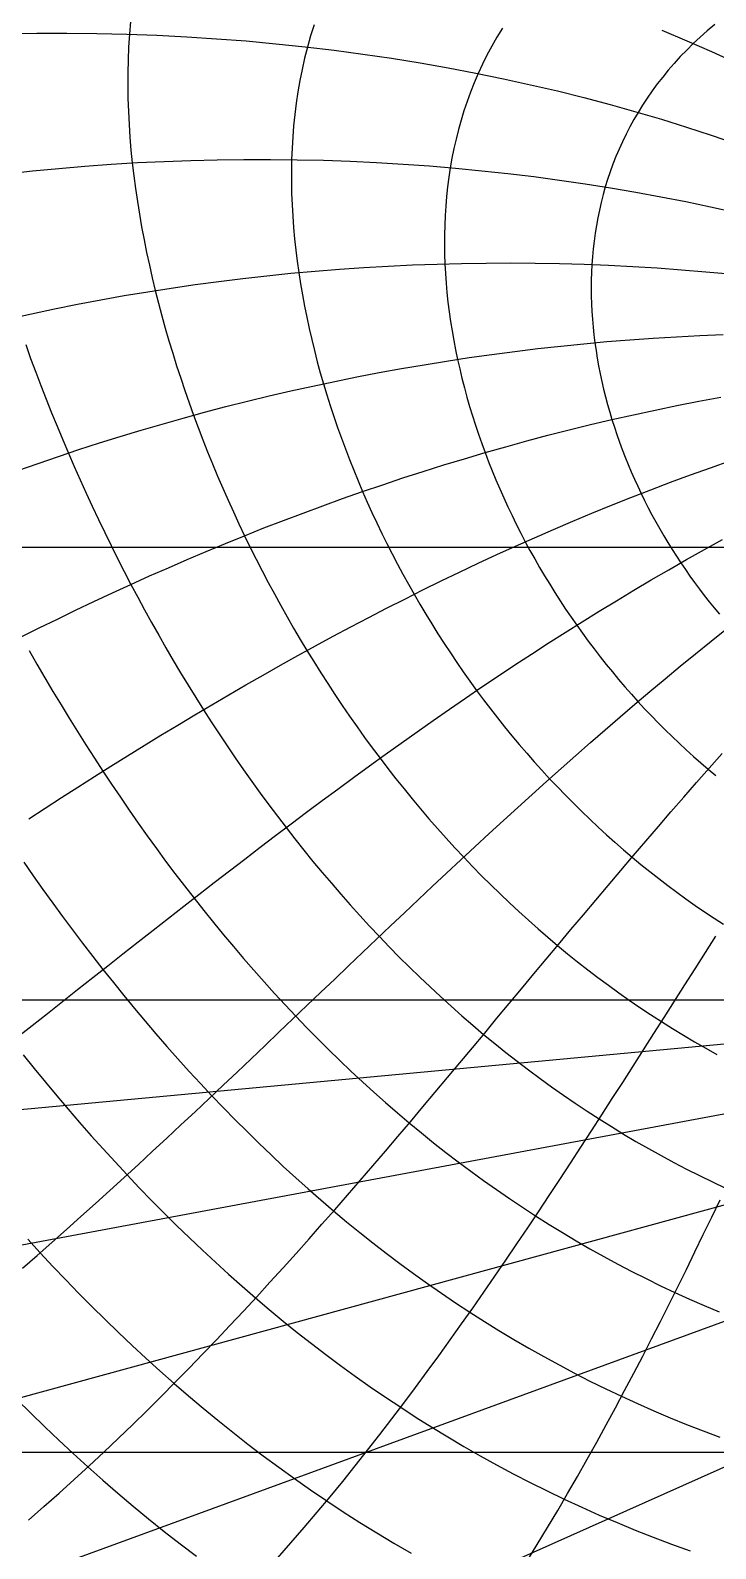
# Model space of a CAD drawing. Header units: millimetres. Extents: x -267 to 267, y -134 to 134.
# Drawn here: x -86.4 to -33.6, y -42.3 to 74.7 of the extents above; entities that cross this region are included whole.
import ezdxf

# ---------------------------------------------------------------- set-up
doc = ezdxf.new("R2010")
doc.units = ezdxf.units.MM
doc.layers.add('ENGRAVE', color=7, linetype='Continuous')

msp = doc.modelspace()

# ---------------------------------------------------------------- linework, layer by layer
at = {"layer": 'ENGRAVE'}
for points in [[(-78.7221, 75.3889), (-78.8093, 74.3978), (-78.8743, 73.406), (-78.918, 72.4138), (-78.9412, 71.4212), (-78.9448, 70.4286), (-78.9295, 69.4359), (-78.896, 68.4435), (-78.845, 67.4515), (-78.777, 66.46), (-78.6927, 65.4692), (-78.5926, 64.4791), (-78.4771, 63.49), (-78.3468, 62.502), (-78.2022, 61.5152), (-78.0436, 60.5298), (-77.8714, 59.5458), (-77.686, 58.5634), (-77.4878, 57.5827), (-77.277, 56.6038), (-77.0541, 55.6269), (-76.8192, 54.6521), (-76.5727, 53.6794), (-76.3148, 52.7089), (-76.0457, 51.7409), (-75.7657, 50.7754), (-75.4749, 49.8125), (-75.1737, 48.8524), (-74.8621, 47.895), (-74.5403, 46.9406), (-74.2086, 45.9893), (-73.867, 45.0411), (-73.5156, 44.0962), (-73.1547, 43.1546), (-72.7844, 42.2165), (-72.4047, 41.282), (-72.0158, 40.3512), (-71.6177, 39.4242), (-71.2107, 38.5011), (-70.7946, 37.582), (-70.3697, 36.667), (-69.9361, 35.7563), (-69.4937, 34.8499), (-69.0426, 33.9479), (-68.583, 33.0506), (-68.1148, 32.1579), (-67.6381, 31.27), (-67.1529, 30.387), (-66.6594, 29.5091), (-66.1575, 28.6362), (-65.6472, 27.7687), (-65.1287, 26.9065), (-64.6019, 26.0498), (-64.0669, 25.1987), (-63.5236, 24.3533), (-62.9721, 23.5138), (-62.4125, 22.6803), (-61.8447, 21.8529), (-61.2688, 21.0317), (-60.6848, 20.2168), (-60.0926, 19.4084), (-59.4923, 18.6067), (-58.884, 17.8117), (-58.2676, 17.0235), (-57.6431, 16.2424), (-57.0106, 15.4684), (-56.3701, 14.7017), (-55.7215, 13.9424), (-55.0649, 13.1906), (-54.4003, 12.4465), (-53.7277, 11.7102), (-53.0472, 10.9819), (-52.3587, 10.2617), (-51.6622, 9.5497), (-50.9578, 8.8461), (-50.2456, 8.151), (-49.5254, 7.4647), (-48.7974, 6.7871), (-48.0615, 6.1185), (-47.3179, 5.459), (-46.5665, 4.8087), (-45.8073, 4.1679), (-45.0405, 3.5366), (-44.266, 2.915), (-43.4838, 2.3032), (-42.6941, 1.7014), (-41.8969, 1.1098), (-41.0923, 0.5285), (-40.2802, -0.0424), (-39.4607, -0.6027), (-38.6341, -1.1523), (-37.8002, -1.691), (-36.9591, -2.2187), (-36.1111, -2.7352), (-35.256, -3.2404), (-34.3941, -3.7341), (-33.5255, -4.2162)], [(-64.5799, 75.1242), (-64.8474, 74.2691), (-65.0899, 73.4113), (-65.3083, 72.5511), (-65.5034, 71.6887), (-65.676, 70.8244), (-65.8268, 69.9584), (-65.9565, 69.0909), (-66.0658, 68.2222), (-66.1553, 67.3524), (-66.2256, 66.4819), (-66.2774, 65.6106), (-66.3112, 64.739), (-66.3274, 63.8671), (-66.3267, 62.9951), (-66.3094, 62.1232), (-66.2761, 61.2516), (-66.2271, 60.3804), (-66.163, 59.5097), (-66.0839, 58.6399), (-65.9904, 57.7709), (-65.8829, 56.903), (-65.7615, 56.0362), (-65.6267, 55.1708), (-65.4787, 54.3069), (-65.3179, 53.4446), (-65.1445, 52.584), (-64.9589, 51.7254), (-64.7611, 50.8687), (-64.5515, 50.0142), (-64.3303, 49.162), (-64.0977, 48.3122), (-63.854, 47.4649), (-63.5992, 46.6202), (-63.3337, 45.7784), (-63.0575, 44.9394), (-62.7709, 44.1035), (-62.474, 43.2707), (-62.1669, 42.4412), (-61.8499, 41.6151), (-61.5229, 40.7925), (-61.1863, 39.9735), (-60.84, 39.1583), (-60.4843, 38.3469), (-60.1192, 37.5395), (-59.7448, 36.7362), (-59.3612, 35.9371), (-58.9686, 35.1423), (-58.567, 34.352), (-58.1565, 33.5663), (-57.7373, 32.7852), (-57.3093, 32.009), (-56.8727, 31.2377), (-56.4275, 30.4714), (-55.9738, 29.7103), (-55.5117, 28.9545), (-55.0413, 28.2041), (-54.5625, 27.4592), (-54.0756, 26.7199), (-53.5804, 25.9864), (-53.0772, 25.2588), (-52.5659, 24.5371), (-52.0466, 23.8216), (-51.5194, 23.1124), (-50.9842, 22.4095), (-50.4413, 21.7131), (-49.8905, 21.0233), (-49.3321, 20.3402), (-48.7659, 19.664), (-48.1921, 18.9948), (-47.6107, 18.3327), (-47.0218, 17.6778), (-46.4254, 17.0303), (-45.8216, 16.3902), (-45.2104, 15.7578), (-44.5918, 15.133), (-43.966, 14.5162), (-43.333, 13.9073), (-42.6928, 13.3065), (-42.0456, 12.7139), (-41.3912, 12.1297), (-40.7299, 11.554), (-40.0617, 10.9868), (-39.3866, 10.4284), (-38.7047, 9.8789), (-38.0161, 9.3383), (-37.3209, 8.8068), (-36.619, 8.2845), (-35.9107, 7.7716), (-35.1959, 7.2682), (-34.4748, 6.7743), (-33.7475, 6.2901), (-33.0139, 5.8158)], [(-33.6973, 75.1555), (-34.267, 74.673), (-34.8168, 74.183), (-35.347, 73.6858), (-35.8575, 73.1817), (-36.3487, 72.6709), (-36.8207, 72.1538), (-37.2737, 71.6305), (-37.708, 71.1013), (-38.1237, 70.5665), (-38.521, 70.0264), (-38.9003, 69.4813), (-39.2617, 68.9312), (-39.6056, 68.3766), (-39.932, 67.8176), (-40.2414, 67.2545), (-40.5338, 66.6874), (-40.8097, 66.1167), (-41.0692, 65.5425), (-41.3126, 64.9651), (-41.5401, 64.3846), (-41.752, 63.8013), (-41.9486, 63.2154), (-42.13, 62.6271), (-42.2965, 62.0365), (-42.4484, 61.4439), (-42.5859, 60.8494), (-42.7093, 60.2533), (-42.8187, 59.6556), (-42.9143, 59.0567), (-42.9965, 58.4566), (-43.0654, 57.8556), (-43.1213, 57.2538), (-43.1643, 56.6513), (-43.1947, 56.0484), (-43.2127, 55.4452), (-43.2184, 54.8418), (-43.2121, 54.2384), (-43.1939, 53.6352), (-43.1641, 53.0323), (-43.1228, 52.4298), (-43.0702, 51.8279), (-43.0064, 51.2268), (-42.9318, 50.6266), (-42.8463, 50.0274), (-42.7502, 49.4293), (-42.6437, 48.8325), (-42.5268, 48.2372), (-42.3998, 47.6434), (-42.2628, 47.0513), (-42.1159, 46.4611), (-41.9593, 45.8728), (-41.7931, 45.2865), (-41.6175, 44.7025), (-41.4325, 44.1207), (-41.2384, 43.5415), (-41.0352, 42.9647), (-40.8231, 42.3907), (-40.6022, 41.8194), (-40.3726, 41.2511), (-40.1345, 40.6858), (-39.8878, 40.1237), (-39.6329, 39.5648), (-39.3697, 39.0093), (-39.0983, 38.4573), (-38.819, 37.9089), (-38.5317, 37.3641), (-38.2366, 36.8232), (-37.9338, 36.2863), (-37.6234, 35.7533), (-37.3054, 35.2245), (-36.98, 34.7), (-36.6474, 34.1798), (-36.3074, 33.664), (-35.9604, 33.1529), (-35.6063, 32.6463), (-35.2452, 32.1446), (-34.8773, 31.6477), (-34.5026, 31.1558), (-34.1212, 30.6689), (-33.7332, 30.1872), (-33.3387, 29.7107)], [(-88.2671, 74.436), (-85.9508, 74.4745), (-83.633, 74.482), (-81.3157, 74.4584), (-79.001, 74.4037), (-76.6909, 74.3181), (-74.3873, 74.2017), (-72.0922, 74.0547), (-69.8075, 73.8772), (-67.535, 73.6697), (-65.2765, 73.4323), (-63.0336, 73.1655), (-60.8079, 72.8697), (-58.6009, 72.5453), (-56.4139, 72.1927), (-54.2483, 71.8125), (-52.1051, 71.4052), (-49.9855, 70.9713), (-47.8904, 70.5115), (-45.8205, 70.0262), (-43.7767, 69.5161), (-41.7594, 68.9818), (-39.7693, 68.4239), (-37.8068, 67.843), (-35.8721, 67.2399), (-33.9654, 66.615), (-32.0869, 65.969)], [(-50.0585, 74.872), (-50.4799, 74.1809), (-50.877, 73.4849), (-51.2504, 72.7843), (-51.6007, 72.0793), (-51.9285, 71.3702), (-52.2342, 70.6574), (-52.5185, 69.941), (-52.7819, 69.2214), (-53.0248, 68.4988), (-53.2477, 67.7735), (-53.4513, 67.0456), (-53.6358, 66.3154), (-53.8018, 65.5832), (-53.9497, 64.8491), (-54.0799, 64.1134), (-54.1929, 63.3763), (-54.289, 62.6379), (-54.3687, 61.8985), (-54.4322, 61.1583), (-54.4801, 60.4174), (-54.5125, 59.6761), (-54.5299, 58.9344), (-54.5326, 58.1927), (-54.5209, 57.451), (-54.495, 56.7095), (-54.4554, 55.9684), (-54.4022, 55.2278), (-54.3357, 54.488), (-54.2563, 53.749), (-54.1641, 53.011), (-54.0594, 52.2741), (-53.9424, 51.5386), (-53.8134, 50.8045), (-53.6726, 50.072), (-53.5202, 49.3412), (-53.3563, 48.6123), (-53.1812, 47.8853), (-52.9951, 47.1606), (-52.7982, 46.438), (-52.5906, 45.7179), (-52.3724, 45.0003), (-52.144, 44.2854), (-51.9053, 43.5732), (-51.6566, 42.864), (-51.3981, 42.1578), (-51.1297, 41.4548), (-50.8518, 40.755), (-50.5644, 40.0587), (-50.2676, 39.3658), (-49.9616, 38.6767), (-49.6465, 37.9913), (-49.3224, 37.3097), (-48.9895, 36.6322), (-48.6477, 35.9589), (-48.2973, 35.2897), (-47.9383, 34.6249), (-47.5709, 33.9646), (-47.1951, 33.3089), (-46.811, 32.6579), (-46.4188, 32.0117), (-46.0184, 31.3705), (-45.6101, 30.7343), (-45.1938, 30.1033), (-44.7697, 29.4775), (-44.3379, 28.8572), (-43.8984, 28.2423), (-43.4513, 27.6331), (-42.9967, 27.0296), (-42.5347, 26.432), (-42.0653, 25.8403), (-41.5887, 25.2547), (-41.1049, 24.6753), (-40.6139, 24.1021), (-40.1159, 23.5354), (-39.611, 22.9752), (-39.0992, 22.4216), (-38.5805, 21.8747), (-38.0551, 21.3347), (-37.5231, 20.8016), (-36.9844, 20.2756), (-36.4393, 19.7567), (-35.8877, 19.2452), (-35.3298, 18.741), (-34.7656, 18.2442), (-34.1952, 17.7551), (-33.6188, 17.2737)], [(-37.7773, 74.7116), (-35.8419, 73.8999), (-33.9502, 73.067), (-32.1016, 72.2138)], [(133.5177, 66.9422), (135.4108, 66.3071), (137.2757, 65.6512), (139.1123, 64.9752), (140.9207, 64.2797), (142.7011, 63.5653), (144.4536, 62.8326), (146.1784, 62.0822), (147.8758, 61.3146), (149.5462, 60.5305), (151.19, 59.7304), (152.8075, 58.9149), (154.3992, 58.0846), (155.9655, 57.2398), (157.5071, 56.3812), (159.0242, 55.5093), (160.5176, 54.6244), (161.9878, 53.7272), (163.4352, 52.8181), (164.8605, 51.8975), (166.2642, 50.9658), (167.6469, 50.0235), (169.0092, 49.0709), (-96.6837, -48.1085)], [(-88.285, 63.6404), (-86.2799, 63.8606), (-84.2656, 64.0571), (-82.243, 64.2297), (-80.2133, 64.3782), (-78.1774, 64.5025), (-76.1363, 64.6023), (-74.0913, 64.6776), (-72.0434, 64.7283), (-69.9938, 64.7543), (-67.9435, 64.7556), (-65.8937, 64.7322), (-63.8456, 64.6842), (-61.8002, 64.6115), (-59.7587, 64.5144), (-57.7222, 64.3927), (-55.6917, 64.2468), (-53.6684, 64.0768), (-51.6531, 63.8828), (-49.647, 63.6651), (-47.6509, 63.424), (-45.6657, 63.1595), (-43.6924, 62.8721), (-41.7316, 62.5621), (-39.7843, 62.2297), (-37.851, 61.8752), (-35.9325, 61.4991), (-34.0293, 61.1017), (-32.1421, 60.6833)], [(181.7933, 59.8175), (-83.8857, -58.7591)], [(-88.1128, 52.4687), (-86.3554, 52.8612), (-84.5867, 53.2363), (-82.8068, 53.5938), (-81.0163, 53.9335), (-79.2155, 54.2551), (-77.4049, 54.5583), (-75.5848, 54.8429), (-73.7559, 55.1087), (-71.9186, 55.3554), (-70.0735, 55.583), (-68.2211, 55.7911), (-66.3621, 55.9796), (-64.4969, 56.1484), (-62.6264, 56.2973), (-60.7511, 56.4262), (-58.8717, 56.535), (-56.9888, 56.6236), (-55.1033, 56.6918), (-53.2157, 56.7397), (-51.3267, 56.7672), (-49.4372, 56.7743), (-47.5478, 56.761), (-45.6592, 56.7272), (-43.7721, 56.6731), (-41.8873, 56.5986), (-40.0055, 56.5039), (-38.1272, 56.389), (-36.2533, 56.2539), (-34.3844, 56.0989), (-32.521, 55.9241)], [(133.5177, 51.3981), (135.0946, 50.6852), (136.6535, 49.9589), (138.1946, 49.2196), (139.7181, 48.4676), (141.2243, 47.7034), (142.7135, 46.9272), (144.1858, 46.1396), (145.6417, 45.3407), (147.0814, 44.5311), (148.5052, 43.7111), (149.9135, 42.8809), (151.3066, 42.041), (152.6849, 41.1916), (154.0486, 40.3332), (155.3983, 39.4659), (156.7341, 38.5901), (158.0565, 37.7062), (159.3658, 36.8143), (-106.373, -35.9148)], [(-87.4047, 40.7798), (-85.8483, 41.3285), (-84.2814, 41.8654), (-82.704, 42.3902), (-81.116, 42.9025), (-79.5176, 43.4022), (-77.9087, 43.8891), (-76.2895, 44.3627), (-74.66, 44.823), (-73.0204, 45.2696), (-71.3707, 45.7023), (-69.7112, 46.1208), (-68.042, 46.5248), (-66.3632, 46.9143), (-64.6751, 47.2888), (-62.9779, 47.6483), (-61.2719, 47.9924), (-59.5573, 48.3209), (-57.8344, 48.6337), (-56.1036, 48.9305), (-54.3651, 49.2111), (-52.6193, 49.4754), (-50.8665, 49.7231), (-49.1072, 49.9542), (-47.3418, 50.1684), (-45.5706, 50.3655), (-43.7942, 50.5456), (-42.0129, 50.7083), (-40.2272, 50.8537), (-38.4375, 50.9815), (-36.6445, 51.0918), (-34.8485, 51.1844), (-33.0501, 51.2593)], [(-86.8085, 50.4775), (-86.4261, 49.422), (-86.0353, 48.3694), (-85.6361, 47.3199), (-85.2287, 46.2735), (-84.8132, 45.2303), (-84.3896, 44.1905), (-83.958, 43.1541), (-83.5185, 42.1212), (-83.0712, 41.0918), (-82.6159, 40.0662), (-82.1529, 39.0443), (-81.6822, 38.0263), (-81.2037, 37.0122), (-80.7176, 36.0022), (-80.2238, 34.9964), (-79.7223, 33.9948), (-79.2132, 32.9976), (-78.6964, 32.0048), (-78.172, 31.0166), (-77.6399, 30.0331), (-77.1002, 29.0544), (-76.5528, 28.0805), (-75.9978, 27.1116), (-75.435, 26.1478), (-74.8646, 25.1893), (-74.2864, 24.2361), (-73.7005, 23.2883), (-73.1068, 22.3461), (-72.5053, 21.4095), (-71.896, 20.4788), (-71.2787, 19.554), (-70.6536, 18.6353), (-70.0206, 17.7228), (-69.3796, 16.8165), (-68.7305, 15.9167), (-68.0735, 15.0235), (-67.4083, 14.137), (-66.735, 13.2573), (-66.0536, 12.3846), (-65.3639, 11.5191), (-64.666, 10.6608), (-63.9599, 9.81), (-63.2454, 8.9667), (-62.5225, 8.1311), (-61.7913, 7.3033), (-61.0516, 6.4836), (-60.3035, 5.6721), (-59.5469, 4.8688), (-58.7817, 4.0741), (-58.008, 3.288), (-57.2258, 2.5107), (-56.4349, 1.7424), (-55.6354, 0.9832), (-54.8272, 0.2333), (-54.0104, -0.5072), (-53.1849, -1.238), (-52.3507, -1.959), (-51.5078, -2.67), (-50.6562, -3.3708), (-49.796, -4.0613), (-48.927, -4.7413), (-48.0494, -5.4107), (-47.1632, -6.0692), (-46.2683, -6.7166), (-45.3648, -7.3528), (-44.4528, -7.9776), (-43.5323, -8.5909), (-42.6033, -9.1924), (-41.6658, -9.7819), (-40.7201, -10.3594), (-39.766, -10.9245), (-38.8037, -11.4772), (-37.8333, -12.0172), (-36.8549, -12.5444), (-35.8685, -13.0587), (-34.8743, -13.5597), (-33.8724, -14.0474), (-32.8628, -14.5215)], [(-87.1448, 27.9557), (-85.7571, 28.6491), (-84.3614, 29.3354), (-82.9577, 30.0143), (-81.5457, 30.6857), (-80.1253, 31.3493), (-78.6964, 32.0048), (-77.2588, 32.6521), (-75.8123, 33.2909), (-74.357, 33.9209), (-72.8925, 34.542), (-71.4189, 35.1539), (-69.9361, 35.7563), (-68.4438, 36.349), (-66.9422, 36.9317), (-65.431, 37.5042), (-63.9103, 38.0663), (-62.38, 38.6178), (-60.84, 39.1583), (-59.2904, 39.6876), (-57.7312, 40.2054), (-56.1623, 40.7117), (-54.5838, 41.2059), (-52.9957, 41.6881), (-51.3981, 42.1578), (-49.791, 42.6149), (-48.1745, 43.0591), (-46.5488, 43.4902), (-44.914, 43.9079), (-43.2702, 44.3121), (-41.6175, 44.7025), (-39.9561, 45.0788), (-38.2863, 45.4409), (-36.6081, 45.7885), (-34.922, 46.1215), (-33.228, 46.4396)], [(-86.5606, 13.9402), (-85.3045, 14.7573), (-84.0441, 15.5712), (-82.7793, 16.3817), (-81.5098, 17.1887), (-80.2353, 17.992), (-78.9557, 18.7913), (-77.6707, 19.5864), (-76.38, 20.3773), (-75.0834, 21.1635), (-73.7808, 21.9451), (-72.4718, 22.7217), (-71.1563, 23.4931), (-69.8341, 24.2592), (-68.5048, 25.0196), (-67.1684, 25.7743), (-65.8245, 26.5229), (-64.473, 27.2653), (-63.1137, 28.0013), (-61.7463, 28.7305), (-60.3707, 29.4528), (-58.9867, 30.168), (-57.594, 30.8758), (-56.1926, 31.5759), (-54.7822, 32.2682), (-53.3626, 32.9524), (-51.9338, 33.6282), (-50.4955, 34.2954), (-49.0476, 34.9538), (-47.5899, 35.6031), (-46.1224, 36.243), (-44.6448, 36.8734), (-43.1572, 37.4938), (-41.6593, 38.1042), (-40.1512, 38.7041), (-38.6327, 39.2935), (-37.1037, 39.8719), (-35.5643, 40.4391), (-34.0144, 40.995), (-32.4539, 41.5391)], [(-87.4653, -2.8961), (-86.2996, -1.9778), (-85.1345, -1.0592), (-83.9697, -0.1404), (-82.8049, 0.7784), (-81.64, 1.6971), (-80.4745, 2.6154), (-79.3082, 3.5333), (-78.1409, 4.4505), (-76.9723, 5.3669), (-75.8021, 6.2823), (-74.63, 7.1964), (-73.4557, 8.1092), (-72.2791, 9.0205), (-71.0998, 9.93), (-69.9175, 10.8377), (-68.732, 11.7433), (-67.5429, 12.6466), (-66.3501, 13.5474), (-65.1532, 14.4456), (-63.952, 15.3411), (-62.7461, 16.2334), (-61.5353, 17.1226), (-60.3194, 18.0084), (-59.098, 18.8907), (-57.8709, 19.7691), (-56.6378, 20.6435), (-55.3984, 21.5137), (-54.1524, 22.3795), (-52.8996, 23.2408), (-51.6397, 24.0971), (-50.3724, 24.9485), (-49.0974, 25.7945), (-47.8144, 26.6351), (-46.5232, 27.47), (-45.2236, 28.2989), (-43.9152, 29.1217), (-42.5977, 29.938), (-41.271, 30.7477), (-39.9347, 31.5504), (-38.5885, 32.346), (-37.2323, 33.1342), (-35.8658, 33.9148), (-34.4887, 34.6874), (-33.1009, 35.4518)], [(133.5177, 34.922), (134.898, 34.1518), (136.2678, 33.3737), (137.6271, 32.5878), (138.9763, 31.7944), (140.3155, 30.9938), (141.6452, 30.1862), (142.9655, 29.3719), (144.2766, 28.5511), (145.5789, 27.724), (146.8727, 26.8909), (148.1581, 26.0521), (149.4355, 25.2077), (-116.3302, -24.3579)], [(-87.5283, 34.863), (-86.0447, 34.863), (-84.5612, 34.863), (-83.0777, 34.863), (-81.5941, 34.863), (-80.1106, 34.863), (-78.6271, 34.863), (-77.1436, 34.863), (-75.66, 34.863), (-74.1765, 34.863), (-72.693, 34.863), (-71.2094, 34.863), (-69.7259, 34.863), (-68.2424, 34.863), (-66.7588, 34.863), (-65.2753, 34.863), (-63.7918, 34.863), (-62.3083, 34.863), (-60.8247, 34.863), (-59.3412, 34.863), (-57.8577, 34.863), (-56.3741, 34.863), (-54.8906, 34.863), (-53.4071, 34.863), (-51.9235, 34.863), (-50.44, 34.863), (-48.9565, 34.863), (-47.473, 34.863), (-45.9894, 34.863), (-44.5059, 34.863), (-43.0224, 34.863), (-41.5388, 34.863), (-40.0553, 34.863), (-38.5718, 34.863), (-37.0882, 34.863), (-35.6047, 34.863), (-34.1212, 34.863), (-32.6377, 34.863)], [(-87.0551, -20.7001), (-85.9187, -19.7097), (-84.7885, -18.7158), (-83.6642, -17.7188), (-82.5455, -16.7188), (-81.432, -15.716), (-80.3234, -14.7106), (-79.2194, -13.7027), (-78.1197, -12.6925), (-77.0239, -11.6803), (-75.9317, -10.6662), (-74.8428, -9.6503), (-73.7569, -8.6328), (-72.6736, -7.614), (-71.5926, -6.5939), (-70.5137, -5.5728), (-69.4365, -4.5508), (-68.3606, -3.528), (-67.2858, -2.5047), (-66.2118, -1.481), (-65.1382, -0.457), (-64.0648, 0.567), (-62.9912, 1.5909), (-61.9171, 2.6146), (-60.8422, 3.6379), (-59.7663, 4.6606), (-58.6888, 5.6825), (-57.6097, 6.7035), (-56.5285, 7.7235), (-55.4449, 8.7422), (-54.3587, 9.7595), (-53.2695, 10.7752), (-52.1769, 11.7891), (-51.0807, 12.8011), (-49.9805, 13.8111), (-48.8761, 14.8187), (-47.767, 15.8239), (-46.653, 16.8264), (-45.5337, 17.8261), (-44.4088, 18.8228), (-43.2779, 19.8162), (-42.1408, 20.8063), (-40.997, 21.7928), (-39.8463, 22.7755), (-38.6883, 23.7541), (-37.5226, 24.7286), (-36.3489, 25.6986), (-35.1668, 26.664), (-33.976, 27.6246), (-32.7761, 28.58)], [(-86.5459, 26.8984), (-85.9404, 25.8458), (-85.3284, 24.7978), (-84.7098, 23.7547), (-84.0844, 22.7165), (-83.4522, 21.6833), (-82.8131, 20.6553), (-82.167, 19.6325), (-81.5138, 18.6152), (-80.8534, 17.6033), (-80.1858, 16.597), (-79.5108, 15.5965), (-78.8283, 14.6019), (-78.1383, 13.6133), (-77.4407, 12.6308), (-76.7353, 11.6546), (-76.0221, 10.6848), (-75.301, 9.7215), (-74.5718, 8.7649), (-73.8345, 7.8152), (-73.089, 6.8724), (-72.3351, 5.9368), (-71.5728, 5.0084), (-70.802, 4.0875), (-70.0226, 3.1743), (-69.2345, 2.2687), (-68.4376, 1.3711), (-67.6318, 0.4816), (-66.817, -0.3996), (-65.9931, -1.2724), (-65.16, -2.1366), (-64.3177, -2.9919), (-63.4661, -3.8383), (-62.6051, -4.6755), (-61.7345, -5.5034), (-60.8544, -6.3217), (-59.9647, -7.1303), (-59.0653, -7.929), (-58.1561, -8.7175), (-57.2372, -9.4957), (-56.3083, -10.2634), (-55.3695, -11.0203), (-54.4208, -11.7663), (-53.4621, -12.5012), (-52.4934, -13.2246), (-51.5147, -13.9365), (-50.5259, -14.6366), (-49.5271, -15.3247), (-48.5182, -16.0006), (-47.4993, -16.6641), (-46.4704, -17.3148), (-45.4315, -17.9527), (-44.3826, -18.5775), (-43.3238, -19.189), (-42.2552, -19.787), (-41.1768, -20.3712), (-40.0888, -20.9414), (-38.9911, -21.4974), (-37.884, -22.039), (-36.7674, -22.5659), (-35.6416, -23.0781), (-34.5067, -23.5751), (-33.3629, -24.0569)], [(-86.5901, -40.0984), (-85.4008, -39.0632), (-84.2258, -38.0214), (-83.0646, -36.9734), (-81.9166, -35.9194), (-80.7815, -34.8597), (-79.6586, -33.7945), (-78.5474, -32.7241), (-77.4476, -31.6486), (-76.3586, -30.5684), (-75.28, -29.4836), (-74.2114, -28.3945), (-73.1522, -27.3013), (-72.102, -26.2041), (-71.0605, -25.1032), (-70.0272, -23.9988), (-69.0016, -22.8911), (-67.9834, -21.7802), (-66.9721, -20.6663), (-65.9674, -19.5497), (-64.9689, -18.4304), (-63.9762, -17.3087), (-62.9888, -16.1847), (-62.0065, -15.0585), (-61.0289, -13.9305), (-60.0555, -12.8006), (-59.086, -11.669), (-58.1201, -10.536), (-57.1575, -9.4016), (-56.1976, -8.2661), (-55.2403, -7.1295), (-54.2851, -5.9919), (-53.3317, -4.8537), (-52.3798, -3.7148), (-51.429, -2.5755), (-50.479, -1.4358), (-49.5294, -0.296), (-48.5798, 0.8439), (-47.6301, 1.9836), (-46.6797, 3.1232), (-45.7284, 4.2623), (-44.7758, 5.4009), (-43.8216, 6.5388), (-42.8655, 7.6759), (-41.907, 8.812), (-40.9458, 9.947), (-39.9816, 11.0808), (-39.0141, 12.2131), (-38.0428, 13.3439), (-37.0674, 14.4729), (-36.0875, 15.6001), (-35.1029, 16.7252), (-34.113, 17.8481), (-33.1175, 18.9687)], [(133.5177, 17.6795), (134.7902, 16.8748), (136.0579, 16.0664), (137.3209, 15.2545), (138.5796, 14.4394), (139.8341, 13.6211), (141.0847, 12.8), (-124.7037, -11.9761)], [(-86.9631, 10.5945), (-86.2252, 9.5392), (-85.4801, 8.4895), (-84.7277, 7.4457), (-83.9679, 6.4079), (-83.2003, 5.3763), (-82.425, 4.3508), (-81.6417, 3.3319), (-80.8502, 2.3195), (-80.0505, 1.3138), (-79.2423, 0.3151), (-78.4255, -0.6766), (-77.5999, -1.6611), (-76.7654, -2.6382), (-75.9218, -3.6077), (-75.0689, -4.5694), (-74.2066, -5.5232), (-73.3348, -6.4689), (-72.4532, -7.4063), (-71.5618, -8.3351), (-70.6603, -9.2553), (-69.7487, -10.1665), (-68.8267, -11.0686), (-67.8943, -11.9614), (-66.9513, -12.8447), (-65.9975, -13.7182), (-65.0329, -14.5817), (-64.0572, -15.4351), (-63.0705, -16.2779), (-62.0725, -17.1102), (-61.0632, -17.9315), (-60.0424, -18.7417), (-59.01, -19.5404), (-57.9661, -20.3276), (-56.9104, -21.1029), (-55.8429, -21.866), (-54.7635, -22.6167), (-53.6723, -23.3548), (-52.569, -24.08), (-51.4538, -24.792), (-50.3266, -25.4905), (-49.1873, -26.1753), (-48.0361, -26.8462), (-46.8728, -27.5028), (-45.6976, -28.1449), (-44.5104, -28.7721), (-43.3114, -29.3844), (-42.1006, -29.9812), (-40.8782, -30.5625), (-39.6441, -31.1279), (-38.3986, -31.6771), (-37.1418, -32.21), (-35.8739, -32.7261), (-34.5951, -33.2253), (-33.3055, -33.7073)], [(-67.392, -43.0361), (-66.3582, -41.8626), (-65.3396, -40.6839), (-64.3355, -39.5003), (-63.3455, -38.312), (-62.3687, -37.1192), (-61.4047, -35.9222), (-60.4528, -34.7212), (-59.5125, -33.5163), (-58.5833, -32.3078), (-57.6646, -31.0958), (-56.7559, -29.8805), (-55.8567, -28.6622), (-54.9664, -27.4409), (-54.0847, -26.2168), (-53.2111, -24.9901), (-52.3451, -23.7609), (-51.4862, -22.5294), (-50.6341, -21.2957), (-49.7883, -20.06), (-48.9484, -18.8224), (-48.114, -17.583), (-47.2846, -16.342), (-46.46, -15.0994), (-45.6397, -13.8555), (-44.8234, -12.6104), (-44.0106, -11.3641), (-43.201, -10.1167), (-42.3942, -8.8685), (-41.59, -7.6194), (-40.7878, -6.3697), (-39.9874, -5.1195), (-39.1885, -3.8687), (-38.3906, -2.6177), (-37.5934, -1.3664), (-36.7966, -0.115), (-35.9998, 1.1365), (-35.2028, 2.3878), (-34.405, 3.6389), (-33.6063, 4.8897)], [(-87.5283, 0), (-86.0447, 0), (-84.5612, 0), (-83.0777, 0), (-81.5941, 0), (-80.1106, 0), (-78.6271, 0), (-77.1436, 0), (-75.66, 0), (-74.1765, 0), (-72.693, 0), (-71.2094, 0), (-69.7259, 0), (-68.2424, 0), (-66.7588, 0), (-65.2753, 0), (-63.7918, 0), (-62.3083, 0), (-60.8247, 0), (-59.3412, 0), (-57.8577, 0), (-56.3741, 0), (-54.8906, 0), (-53.4071, 0), (-51.9235, 0), (-50.44, 0), (-48.9565, 0), (-47.473, 0), (-45.9894, 0), (-44.5059, 0), (-43.0224, 0), (-41.5388, 0), (-40.0553, 0), (-38.5718, 0), (-37.0882, 0), (-35.6047, 0), (-34.1212, 0), (-32.6377, 0)], [(-86.9979, -4.2536), (-86.1461, -5.3088), (-85.2854, -6.3573), (-84.4157, -7.3991), (-83.5368, -8.434), (-82.6483, -9.4617), (-81.7502, -10.482), (-80.8421, -11.4948), (-79.9238, -12.4999), (-78.9951, -13.4971), (-78.0557, -14.4861), (-77.1056, -15.4667), (-76.1443, -16.4387), (-75.1717, -17.402), (-74.1876, -18.3562), (-73.1917, -19.3011), (-72.1838, -20.2365), (-71.1638, -21.1621), (-70.1314, -22.0777), (-69.0863, -22.983), (-68.0285, -23.8778), (-66.9577, -24.7618), (-65.8736, -25.6347), (-64.7763, -26.4963), (-63.6653, -27.3461), (-62.5407, -28.1841), (-61.4022, -29.0098), (-60.2496, -29.823), (-59.0829, -30.6233), (-57.902, -31.4105), (-56.7066, -32.1843), (-55.4967, -32.9443), (-54.2723, -33.6901), (-53.0332, -34.4216), (-51.7795, -35.1383), (-50.511, -35.8399), (-49.2277, -36.5261), (-47.9298, -37.1965), (-46.6171, -37.8509), (-45.2897, -38.4888), (-43.9478, -39.11), (-42.5914, -39.7141), (-41.2206, -40.3007), (-39.8356, -40.8695), (-38.4365, -41.4203), (-37.0236, -41.9526), (-35.5971, -42.4661)], [(-48.1817, -43.2848), (-47.3756, -41.9805), (-46.5827, -40.673), (-45.8024, -39.3626), (-45.034, -38.0493), (-44.277, -36.7334), (-43.5307, -35.4149), (-42.7946, -34.0941), (-42.0681, -32.7709), (-41.3508, -31.4457), (-40.6421, -30.1184), (-39.9415, -28.7892), (-39.2486, -27.4583), (-38.563, -26.1256), (-37.8842, -24.7914), (-37.2117, -23.4557), (-36.5452, -22.1186), (-35.8842, -20.7803), (-35.2284, -19.4407), (-34.5774, -18.1), (-33.9309, -16.7583), (-33.2884, -15.4157)], [(-86.652, -18.4554), (-85.6879, -19.5075), (-84.7125, -20.552), (-83.7253, -21.5888), (-82.7262, -22.6176), (-81.7147, -23.6381), (-80.6905, -24.6502), (-79.6534, -25.6534), (-78.603, -26.6477), (-77.5391, -27.6327), (-76.4612, -28.6081), (-75.3691, -29.5737), (-74.2625, -30.5292), (-73.141, -31.4742), (-72.0045, -32.4085), (-70.8525, -33.3318), (-69.6848, -34.2436), (-68.5011, -35.1438), (-67.3011, -36.0319), (-66.0846, -36.9077), (-64.8513, -37.7707), (-63.601, -38.6207), (-62.3334, -39.4572), (-61.0484, -40.2799), (-59.7456, -41.0883), (-58.425, -41.8822), (-57.0864, -42.661)], [(-87.4842, -30.8018), (-86.4197, -31.8598), (-85.3405, -32.9097), (-84.2464, -33.9511), (-83.1368, -34.9836), (-82.0113, -36.0071), (-80.8696, -37.0211), (-79.7111, -38.0254), (-78.5354, -39.0196), (-77.3421, -40.0034), (-76.1307, -40.9765), (-74.9008, -41.9384), (-73.652, -42.8888)], [(-87.5283, -34.863), (-86.0447, -34.863), (-84.5612, -34.863), (-83.0777, -34.863), (-81.5941, -34.863), (-80.1106, -34.863), (-78.6271, -34.863), (-77.1436, -34.863), (-75.66, -34.863), (-74.1765, -34.863), (-72.693, -34.863), (-71.2094, -34.863), (-69.7259, -34.863), (-68.2424, -34.863), (-66.7588, -34.863), (-65.2753, -34.863), (-63.7918, -34.863), (-62.3083, -34.863), (-60.8247, -34.863), (-59.3412, -34.863), (-57.8577, -34.863), (-56.3741, -34.863), (-54.8906, -34.863), (-53.4071, -34.863), (-51.9235, -34.863), (-50.44, -34.863), (-48.9565, -34.863), (-47.473, -34.863), (-45.9894, -34.863), (-44.5059, -34.863), (-43.0224, -34.863), (-41.5388, -34.863), (-40.0553, -34.863), (-38.5718, -34.863), (-37.0882, -34.863), (-35.6047, -34.863), (-34.1212, -34.863), (-32.6377, -34.863)]]:
    msp.add_lwpolyline(points, dxfattribs=at)

doc.saveas('drawing.dxf')
